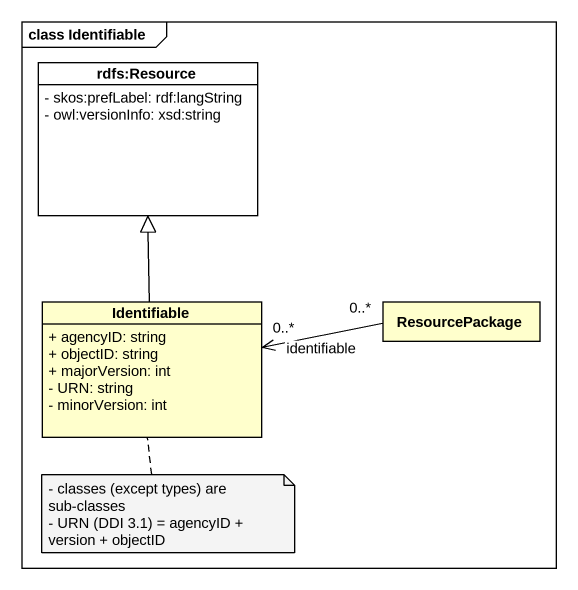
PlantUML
@startuml
mainframe class Identifiable
hide circle
hide empty members
skinparam classAttributeIconSize 0
class "rdfs:Resource" as rdfs_Resource #FFFFFF {
  - skos:prefLabel: rdf:langString
  - owl:versionInfo: xsd:string
}
class Identifiable {
  + agencyID: string
  + objectID: string
  + majorVersion: int
  - URN: string
  - minorVersion: int
}
class ResourcePackage
Identifiable -up-|> rdfs_Resource
ResourcePackage "0..*" -left-> "0..*" Identifiable : identifiable
note bottom of Identifiable
  - classes (except types) are sub-classes
  - URN (DDI 3.1) = agencyID + version + objectID
end note
@enduml
